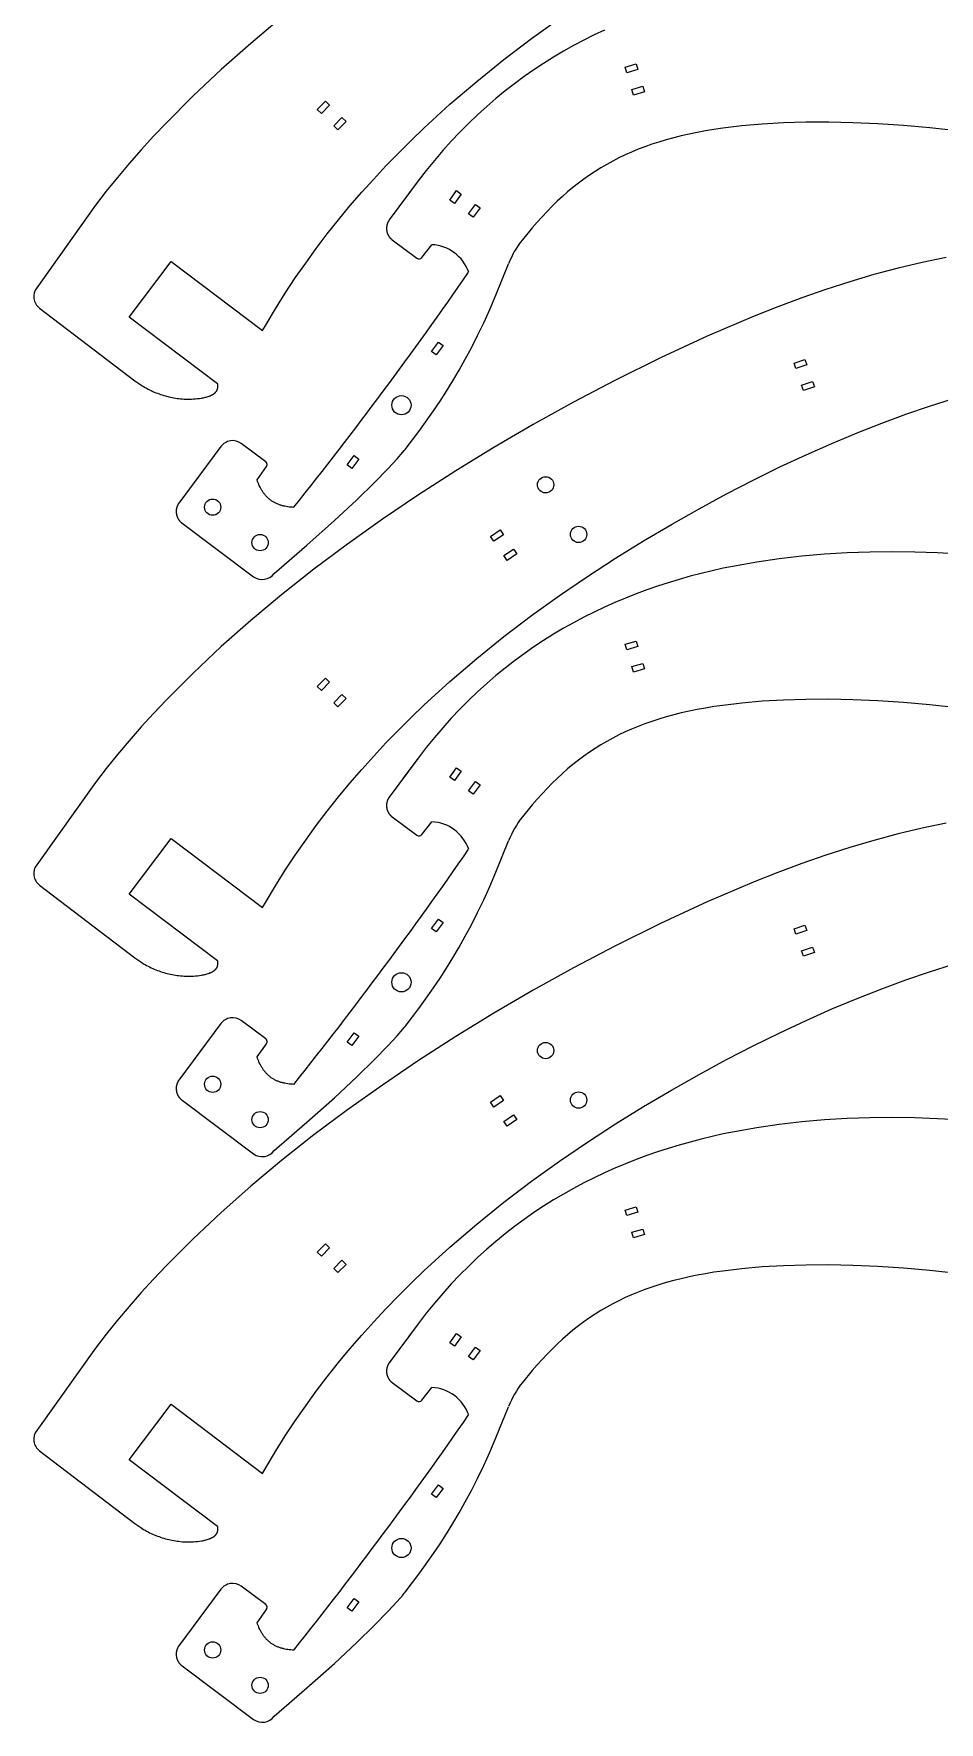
# Model space of a CAD drawing. Extents: x -5195 to -4799, y -1692 to -428.
# Drawn here: x -5194.7 to -4996.9, y -1246 to -877.3 of the extents above; entities that cross this region are included whole.
import ezdxf

# ---------------------------------------------------------------- set-up
doc = ezdxf.new("R2010")
doc.units = 0
doc.layers.add('FAB_2$_CUT_2', color=1, linetype='CONTINUOUS')

msp = doc.modelspace()

# ---------------------------------------------------------------- linework, layer by layer
at = {"layer": 'FAB_2$_CUT_2'}
for p, q in [((-5065.5, -884.58), (-5063.06, -883.86)), ((-5065.14, -885.8), (-5065.5, -884.58)), ((-5063.06, -883.86), (-5062.7, -885.08)), ((-5062.7, -885.08), (-5065.14, -885.8)), ((-5064.06, -889.46), (-5061.62, -888.73)), ((-5063.7, -890.67), (-5064.06, -889.46)), ((-5061.26, -889.95), (-5063.7, -890.67)), ((-5061.62, -888.73), (-5061.26, -889.95)), ((-5110.72, -909.42), (-5114.07, -913.92)), ((-5103.84, -913.58), (-5102.33, -911.53)), ((-5102.81, -914.33), (-5103.84, -913.58)), ((-5101.31, -912.28), (-5102.81, -914.33)), ((-5102.33, -911.53), (-5101.31, -912.28)), ((-5099.74, -916.58), (-5098.24, -914.53)), ((-5098.71, -917.33), (-5099.74, -916.58)), ((-5097.21, -915.28), (-5098.71, -917.33)), ((-5098.24, -914.53), (-5097.21, -915.28)), ((-5109.94, -926.14), (-5107.75, -923.34)), ((-5145.94, -974.71), (-5143.9, -971.81)), ((-5162.34, -984.15), (-5146.73, -995.87)), ((-5065.5, -1010.61), (-5063.06, -1009.89)), ((-5063.06, -1009.89), (-5062.7, -1011.11)), ((-5065.14, -1011.83), (-5065.5, -1010.61)), ((-5062.7, -1011.11), (-5065.14, -1011.83)), ((-5064.06, -1015.49), (-5061.62, -1014.77)), ((-5063.7, -1016.7), (-5064.06, -1015.49)), ((-5061.26, -1015.98), (-5063.7, -1016.7)), ((-5061.62, -1014.77), (-5061.26, -1015.98)), ((-5110.72, -1035.45), (-5114.07, -1039.95)), ((-5103.84, -1039.61), (-5102.33, -1037.56)), ((-5102.81, -1040.36), (-5103.84, -1039.61)), ((-5101.31, -1038.31), (-5102.81, -1040.36)), ((-5102.33, -1037.56), (-5101.31, -1038.31)), ((-5099.74, -1042.61), (-5098.24, -1040.56)), ((-5098.71, -1043.36), (-5099.74, -1042.61)), ((-5097.21, -1041.31), (-5098.71, -1043.36)), ((-5098.24, -1040.56), (-5097.21, -1041.31)), ((-5109.94, -1052.17), (-5107.75, -1049.38)), ((-5145.94, -1100.74), (-5143.9, -1097.84)), ((-5162.34, -1110.18), (-5146.73, -1121.9)), ((-5065.5, -1134.16), (-5063.06, -1133.44)), ((-5065.14, -1135.38), (-5065.5, -1134.16)), ((-5062.7, -1134.66), (-5065.14, -1135.38)), ((-5063.06, -1133.44), (-5062.7, -1134.66)), ((-5064.06, -1139.03), (-5061.62, -1138.31)), ((-5063.7, -1140.25), (-5064.06, -1139.03)), ((-5061.62, -1138.31), (-5061.26, -1139.53)), ((-5061.26, -1139.53), (-5063.7, -1140.25)), ((-5110.72, -1158.99), (-5114.07, -1163.5)), ((-5103.84, -1163.15), (-5102.33, -1161.1)), ((-5102.33, -1161.1), (-5101.31, -1161.85)), ((-5102.81, -1163.9), (-5103.84, -1163.15)), ((-5101.31, -1161.85), (-5102.81, -1163.9)), ((-5099.74, -1166.15), (-5098.24, -1164.11)), ((-5097.21, -1164.86), (-5098.71, -1166.9)), ((-5098.24, -1164.11), (-5097.21, -1164.86)), ((-5098.71, -1166.9), (-5099.74, -1166.15)), ((-5109.94, -1175.71), (-5107.75, -1172.92)), ((-5145.94, -1224.29), (-5143.9, -1221.38)), ((-5162.34, -1233.73), (-5146.73, -1245.44))]:
    msp.add_line(p, q, dxfattribs=at)
for points in [[(-5140.57, -873.75), (-5147.33, -879.39), (-5153.79, -885.09), (-5159.93, -890.86), (-5165.76, -896.71), (-5168.55, -899.66), (-5171.26, -902.63), (-5173.89, -905.63), (-5176.43, -908.64), (-5178.89, -911.68), (-5181.26, -914.74), (-5194.1, -932.73, 0.415199), (-5193.48, -937.19), (-5172.62, -953.04), (-5172, -953.49), (-5171.37, -953.92), (-5171.05, -954.13), (-5170.73, -954.33), (-5170.41, -954.52), (-5170.08, -954.7), (-5169.75, -954.88), (-5169.42, -955.05), (-5169.08, -955.21), (-5168.74, -955.37), (-5168.4, -955.52), (-5168.06, -955.66), (-5167.71, -955.79), (-5167.36, -955.92), (-5167.01, -956.04), (-5166.66, -956.16), (-5166.3, -956.26), (-5165.95, -956.37), (-5165.23, -956.55), (-5164.87, -956.63), (-5164.5, -956.71), (-5164.13, -956.78), (-5163.76, -956.84), (-5163.39, -956.9), (-5163.02, -956.95), (-5162.64, -956.99), (-5162.25, -957.02), (-5161.86, -957.04), (-5161.47, -957.06), (-5161.07, -957.07), (-5160.67, -957.06), (-5160.26, -957.05), (-5159.84, -957.03), (-5159.42, -957), (-5158.99, -956.96), (-5158.55, -956.91), (-5158.11, -956.84), (-5157.89, -956.8), (-5157.68, -956.76), (-5157.46, -956.72), (-5157.25, -956.67), (-5157.04, -956.61), (-5156.83, -956.56), (-5156.63, -956.49), (-5156.43, -956.43), (-5156.34, -956.39), (-5156.24, -956.35), (-5156.15, -956.31), (-5156.06, -956.27), (-5155.97, -956.23), (-5155.88, -956.19), (-5155.8, -956.15), (-5155.71, -956.1), (-5155.63, -956.05), (-5155.55, -956), (-5155.48, -955.95), (-5155.4, -955.9), (-5155.33, -955.85), (-5155.26, -955.79), (-5155.19, -955.74), (-5155.16, -955.71), (-5155.13, -955.68), (-5155.09, -955.65), (-5155.06, -955.62), (-5155.03, -955.59), (-5155, -955.55), (-5154.98, -955.52), (-5154.95, -955.49), (-5154.92, -955.46), (-5154.89, -955.42), (-5154.87, -955.39), (-5154.84, -955.36), (-5154.82, -955.32), (-5154.8, -955.29), (-5154.77, -955.25), (-5154.75, -955.22), (-5154.73, -955.18), (-5154.71, -955.14), (-5154.69, -955.11), (-5154.67, -955.07), (-5154.66, -955.03), (-5154.64, -954.99), (-5154.62, -954.95), (-5154.61, -954.91), (-5154.59, -954.87), (-5154.58, -954.83), (-5154.57, -954.79), (-5154.56, -954.75), (-5154.55, -954.71), (-5154.54, -954.66), (-5154.53, -954.62), (-5154.52, -954.58), (-5154.52, -954.53), (-5154.51, -954.49), (-5154.51, -954.44), (-5154.5, -954.39), (-5154.5, -954.35), (-5154.5, -954.3), (-5154.5, -954.25), (-5154.5, -954.21), (-5154.5, -954.16), (-5154.5, -954.11), (-5154.51, -954.06), (-5154.51, -954.01), (-5154.52, -953.96), (-5154.52, -953.9), (-5154.53, -953.85), (-5154.54, -953.8), (-5154.55, -953.75), (-5154.56, -953.69), (-5173.91, -939.15), (-5164.74, -927.02), (-5144.76, -942.09), (-5143.94, -940.76), (-5141.9, -937.31), (-5139.78, -933.93), (-5137.59, -930.61), (-5135.32, -927.34), (-5133, -924.14), (-5130.6, -920.99), (-5128.15, -917.9), (-5125.64, -914.87), (-5123.07, -911.9), (-5120.45, -908.99), (-5117.78, -906.13), (-5115.06, -903.33), (-5112.3, -900.58), (-5109.5, -897.89), (-5103.79, -892.67), (-5097.94, -887.67), (-5092, -882.88), (-5085.97, -878.3), (-5079.88, -873.92)], [(-4995.32, -926.12), (-5000.59, -927.22), (-5005.87, -928.47), (-5011.14, -929.88), (-5016.4, -931.44), (-5021.65, -933.13), (-5026.89, -934.94), (-5032.11, -936.88), (-5037.3, -938.92), (-5047.61, -943.3), (-5057.78, -948.02), (-5067.78, -953), (-5076.77, -957.73), (-5085.57, -962.61), (-5094.17, -967.62), (-5102.54, -972.75), (-5110.68, -977.98), (-5118.56, -983.31), (-5126.18, -988.72), (-5133.52, -994.22), (-5140.57, -999.78), (-5147.33, -1005.42), (-5153.79, -1011.12), (-5159.93, -1016.9), (-5165.76, -1022.74), (-5168.55, -1025.69), (-5171.26, -1028.66), (-5173.89, -1031.66), (-5176.43, -1034.67), (-5178.89, -1037.71), (-5181.26, -1040.77), (-5194.1, -1058.76, 0.415199), (-5193.48, -1063.22), (-5172.62, -1079.07), (-5172, -1079.52), (-5171.37, -1079.95), (-5171.05, -1080.16), (-5170.73, -1080.36), (-5170.41, -1080.55), (-5170.08, -1080.74), (-5169.75, -1080.91), (-5169.42, -1081.08), (-5169.08, -1081.24), (-5168.74, -1081.4), (-5168.4, -1081.55), (-5168.06, -1081.69), (-5167.71, -1081.82), (-5167.36, -1081.95), (-5167.01, -1082.07), (-5166.66, -1082.19), (-5166.3, -1082.29), (-5165.95, -1082.4), (-5165.23, -1082.58), (-5164.87, -1082.66), (-5164.5, -1082.74), (-5164.13, -1082.81), (-5163.76, -1082.87), (-5163.39, -1082.93), (-5163.02, -1082.98), (-5162.64, -1083.02), (-5162.25, -1083.05), (-5161.86, -1083.07), (-5161.47, -1083.09), (-5161.07, -1083.1), (-5160.67, -1083.1), (-5160.26, -1083.08), (-5159.84, -1083.06), (-5159.42, -1083.03), (-5158.99, -1082.99), (-5158.55, -1082.94), (-5158.11, -1082.87), (-5157.89, -1082.83), (-5157.68, -1082.79), (-5157.46, -1082.75), (-5157.25, -1082.7), (-5157.04, -1082.64), (-5156.83, -1082.59), (-5156.63, -1082.52), (-5156.43, -1082.46), (-5156.34, -1082.42), (-5156.24, -1082.38), (-5156.15, -1082.34), (-5156.06, -1082.3), (-5155.97, -1082.26), (-5155.88, -1082.22), (-5155.8, -1082.18), (-5155.71, -1082.13), (-5155.63, -1082.08), (-5155.55, -1082.03), (-5155.48, -1081.98), (-5155.4, -1081.93), (-5155.33, -1081.88), (-5155.26, -1081.82), (-5155.19, -1081.77), (-5155.16, -1081.74), (-5155.13, -1081.71), (-5155.09, -1081.68), (-5155.06, -1081.65), (-5155.03, -1081.62), (-5155, -1081.58), (-5154.98, -1081.55), (-5154.95, -1081.52), (-5154.92, -1081.49), (-5154.89, -1081.46), (-5154.87, -1081.42), (-5154.84, -1081.39), (-5154.82, -1081.35), (-5154.8, -1081.32), (-5154.77, -1081.28), (-5154.75, -1081.25), (-5154.73, -1081.21), (-5154.71, -1081.17), (-5154.69, -1081.14), (-5154.67, -1081.1), (-5154.66, -1081.06), (-5154.64, -1081.02), (-5154.62, -1080.98), (-5154.61, -1080.94), (-5154.59, -1080.9), (-5154.58, -1080.86), (-5154.57, -1080.82), (-5154.56, -1080.78), (-5154.55, -1080.74), (-5154.54, -1080.69), (-5154.53, -1080.65), (-5154.52, -1080.61), (-5154.52, -1080.56), (-5154.51, -1080.52), (-5154.51, -1080.47), (-5154.5, -1080.43), (-5154.5, -1080.38), (-5154.5, -1080.33), (-5154.5, -1080.28), (-5154.5, -1080.24), (-5154.5, -1080.19), (-5154.5, -1080.14), (-5154.51, -1080.09), (-5154.51, -1080.04), (-5154.52, -1079.99), (-5154.52, -1079.93), (-5154.53, -1079.88), (-5154.54, -1079.83), (-5154.55, -1079.78), (-5154.56, -1079.72), (-5173.91, -1065.18), (-5164.74, -1053.05), (-5144.76, -1068.12), (-5143.94, -1066.79), (-5141.9, -1063.34), (-5139.78, -1059.96), (-5137.59, -1056.64), (-5135.32, -1053.37), (-5133, -1050.17), (-5130.6, -1047.02), (-5128.15, -1043.93), (-5125.64, -1040.91), (-5123.07, -1037.93), (-5120.45, -1035.02), (-5117.78, -1032.16), (-5115.06, -1029.36), (-5112.3, -1026.61), (-5109.5, -1023.92), (-5103.79, -1018.7), (-5097.94, -1013.7), (-5092, -1008.91), (-5085.97, -1004.33), (-5079.88, -999.95), (-5073.75, -995.77), (-5067.62, -991.79), (-5061.49, -988.01), (-5055.4, -984.41), (-5049.36, -981), (-5043.39, -977.77), (-5037.5, -974.73), (-5031.68, -971.88), (-5025.96, -969.21), (-5020.33, -966.72), (-5014.82, -964.41), (-5009.42, -962.28), (-5004.14, -960.33), (-4998.99, -958.57), (-4993.99, -956.98)], [(-4995.32, -1049.67), (-5000.59, -1050.76), (-5005.87, -1052.02), (-5011.14, -1053.43), (-5016.4, -1054.99), (-5021.65, -1056.67), (-5026.89, -1058.49), (-5032.11, -1060.43), (-5037.3, -1062.47), (-5047.61, -1066.85), (-5057.78, -1071.57), (-5067.78, -1076.55), (-5076.77, -1081.28), (-5085.57, -1086.16), (-5094.17, -1091.17), (-5102.54, -1096.3), (-5110.68, -1101.53), (-5118.56, -1106.86), (-5126.18, -1112.27), (-5133.52, -1117.76), (-5140.57, -1123.33), (-5147.33, -1128.96), (-5153.79, -1134.67), (-5159.93, -1140.44), (-5165.76, -1146.29), (-5168.55, -1149.24), (-5171.26, -1152.21), (-5173.89, -1155.2), (-5176.43, -1158.22), (-5178.89, -1161.26), (-5181.26, -1164.32), (-5194.1, -1182.31, 0.415199), (-5193.48, -1186.77), (-5172.62, -1202.61), (-5172, -1203.07), (-5171.37, -1203.5), (-5171.05, -1203.71), (-5170.73, -1203.91), (-5170.41, -1204.1), (-5170.08, -1204.28), (-5169.75, -1204.46), (-5169.42, -1204.63), (-5169.08, -1204.79), (-5168.74, -1204.95), (-5168.4, -1205.1), (-5168.06, -1205.24), (-5167.71, -1205.37), (-5167.36, -1205.5), (-5167.01, -1205.62), (-5166.66, -1205.73), (-5166.3, -1205.84), (-5165.95, -1205.94), (-5165.23, -1206.13), (-5164.87, -1206.21), (-5164.5, -1206.29), (-5164.13, -1206.36), (-5163.76, -1206.42), (-5163.39, -1206.48), (-5163.02, -1206.52), (-5162.64, -1206.57), (-5162.25, -1206.6), (-5161.86, -1206.62), (-5161.47, -1206.64), (-5161.07, -1206.64), (-5160.67, -1206.64), (-5160.26, -1206.63), (-5159.84, -1206.61), (-5159.42, -1206.58), (-5158.99, -1206.54), (-5158.55, -1206.48), (-5158.11, -1206.42), (-5157.89, -1206.38), (-5157.68, -1206.34), (-5157.46, -1206.3), (-5157.25, -1206.25), (-5157.04, -1206.19), (-5156.83, -1206.13), (-5156.63, -1206.07), (-5156.43, -1206), (-5156.34, -1205.97), (-5156.24, -1205.93), (-5156.15, -1205.89), (-5156.06, -1205.85), (-5155.97, -1205.81), (-5155.88, -1205.77), (-5155.8, -1205.72), (-5155.71, -1205.68), (-5155.63, -1205.63), (-5155.55, -1205.58), (-5155.48, -1205.53), (-5155.4, -1205.48), (-5155.33, -1205.43), (-5155.26, -1205.37), (-5155.19, -1205.31), (-5155.16, -1205.28), (-5155.13, -1205.25), (-5155.09, -1205.22), (-5155.06, -1205.19), (-5155.03, -1205.16), (-5155, -1205.13), (-5154.98, -1205.1), (-5154.95, -1205.07), (-5154.92, -1205.04), (-5154.89, -1205), (-5154.87, -1204.97), (-5154.84, -1204.94), (-5154.82, -1204.9), (-5154.8, -1204.87), (-5154.77, -1204.83), (-5154.75, -1204.79), (-5154.73, -1204.76), (-5154.71, -1204.72), (-5154.69, -1204.68), (-5154.67, -1204.65), (-5154.66, -1204.61), (-5154.64, -1204.57), (-5154.62, -1204.53), (-5154.61, -1204.49), (-5154.59, -1204.45), (-5154.58, -1204.41), (-5154.57, -1204.37), (-5154.56, -1204.33), (-5154.55, -1204.28), (-5154.54, -1204.24), (-5154.53, -1204.2), (-5154.52, -1204.15), (-5154.52, -1204.11), (-5154.51, -1204.06), (-5154.51, -1204.02), (-5154.5, -1203.97), (-5154.5, -1203.93), (-5154.5, -1203.88), (-5154.5, -1203.83), (-5154.5, -1203.78), (-5154.5, -1203.73), (-5154.5, -1203.68), (-5154.51, -1203.64), (-5154.51, -1203.58), (-5154.52, -1203.53), (-5154.52, -1203.48), (-5154.53, -1203.43), (-5154.54, -1203.38), (-5154.55, -1203.32), (-5154.56, -1203.27), (-5173.91, -1188.72), (-5164.74, -1176.6), (-5144.76, -1191.67), (-5143.94, -1190.34), (-5141.9, -1186.89), (-5139.78, -1183.51), (-5137.59, -1180.18), (-5135.32, -1176.92), (-5133, -1173.72), (-5130.6, -1170.57), (-5128.15, -1167.48), (-5125.64, -1164.45), (-5123.07, -1161.48), (-5120.45, -1158.57), (-5117.78, -1155.71), (-5115.06, -1152.91), (-5112.3, -1150.16), (-5109.5, -1147.47), (-5103.79, -1142.25), (-5097.94, -1137.25), (-5092, -1132.46), (-5085.97, -1127.88), (-5079.88, -1123.5), (-5073.75, -1119.32), (-5067.62, -1115.34), (-5061.49, -1111.55), (-5055.4, -1107.96), (-5049.36, -1104.55), (-5043.39, -1101.32), (-5037.5, -1098.28), (-5031.68, -1095.43), (-5025.96, -1092.75), (-5020.33, -1090.26), (-5014.82, -1087.96), (-5009.42, -1085.83), (-5004.14, -1083.88), (-4998.99, -1082.12), (-4993.99, -1080.53)]]:
    msp.add_lwpolyline(points, format="xyb", dxfattribs=at)
for points in [[(-5070.03, -876.47), (-5072.29, -877.54), (-5074.54, -878.67), (-5076.77, -879.85), (-5078.97, -881.09), (-5081.16, -882.39), (-5083.32, -883.75), (-5085.46, -885.16), (-5087.57, -886.64), (-5089.66, -888.17), (-5091.72, -889.77), (-5093.75, -891.43), (-5095.76, -893.16), (-5097.74, -894.95), (-5099.69, -896.81), (-5101.61, -898.74), (-5103.5, -900.73), (-5105.35, -902.8), (-5107.18, -904.93), (-5108.97, -907.14), (-5110.72, -909.42)], [(-4992.97, -898.47), (-4998.91, -897.81), (-5004.69, -897.3), (-5010.31, -896.93), (-5015.74, -896.69), (-5020.99, -896.58), (-5026.05, -896.6), (-5030.9, -896.75), (-5035.55, -897.02), (-5039.98, -897.41), (-5044.18, -897.92), (-5046.09, -898.2), (-5047.95, -898.5), (-5049.75, -898.83), (-5051.52, -899.19), (-5053.23, -899.58), (-5054.9, -899.99), (-5056.53, -900.44), (-5058.12, -900.91), (-5059.67, -901.41), (-5061.18, -901.94), (-5062.65, -902.5), (-5064.09, -903.1), (-5065.49, -903.72), (-5066.87, -904.38), (-5068.21, -905.07), (-5069.53, -905.79), (-5070.82, -906.54), (-5072.08, -907.33), (-5073.32, -908.16), (-5074.54, -909.02), (-5075.73, -909.91), (-5076.91, -910.85), (-5078.07, -911.81), (-5079.21, -912.82), (-5080.34, -913.86), (-5081.46, -914.94), (-5082.56, -916.06), (-5083.65, -917.22), (-5084.74, -918.42), (-5085.82, -919.66), (-5087.96, -922.26)], [(-5110.72, -909.42), (-5117.06, -917.94), (-5117.1, -917.99), (-5117.14, -918.05), (-5117.18, -918.12), (-5117.21, -918.18), (-5117.25, -918.24), (-5117.28, -918.31), (-5117.32, -918.37), (-5117.35, -918.44), (-5117.38, -918.51), (-5117.41, -918.58), (-5117.44, -918.65), (-5117.47, -918.73), (-5117.49, -918.8), (-5117.51, -918.87), (-5117.53, -918.95), (-5117.55, -919.03), (-5117.57, -919.1), (-5117.59, -919.18), (-5117.6, -919.26), (-5117.61, -919.34), (-5117.62, -919.42), (-5117.63, -919.5), (-5117.64, -919.58), (-5117.64, -919.66), (-5117.64, -919.74), (-5117.64, -919.83), (-5117.64, -919.91), (-5117.64, -919.99), (-5117.63, -920.07), (-5117.62, -920.15), (-5117.61, -920.24), (-5117.6, -920.32), (-5117.58, -920.4), (-5117.56, -920.48), (-5117.55, -920.56), (-5117.52, -920.64), (-5117.5, -920.71), (-5117.48, -920.79), (-5117.45, -920.87), (-5117.42, -920.94), (-5117.39, -921.02), (-5117.36, -921.09), (-5117.32, -921.17), (-5117.29, -921.24), (-5117.25, -921.31), (-5117.21, -921.38), (-5117.17, -921.44), (-5117.13, -921.51), (-5117.08, -921.58), (-5117.04, -921.64), (-5116.99, -921.7), (-5116.94, -921.76), (-5116.9, -921.82), (-5116.85, -921.88), (-5116.8, -921.93), (-5116.74, -921.99), (-5116.69, -922.04), (-5116.64, -922.09), (-5116.58, -922.14), (-5116.53, -922.19), (-5116.47, -922.23), (-5116.42, -922.28), (-5111.04, -926.28)], [(-5142.23, -995.14), (-5135.03, -988.97), (-5129.02, -983.6), (-5124.12, -979.03), (-5120.26, -975.25), (-5117.36, -972.27), (-5115.33, -970.08), (-5114.1, -968.67), (-5113.76, -968.26), (-5113.59, -968.05), (-5110.4, -963.82), (-5107.4, -959.61), (-5105.95, -957.48), (-5104.54, -955.3), (-5103.15, -953.07), (-5101.78, -950.75), (-5100.43, -948.35), (-5099.09, -945.83), (-5097.75, -943.19), (-5096.42, -940.41), (-5095.08, -937.47), (-5093.73, -934.35), (-5090.98, -927.53)], [(-5153.85, -967.41), (-5163.03, -979.76), (-5163.07, -979.82), (-5163.11, -979.88), (-5163.15, -979.94), (-5163.19, -980), (-5163.22, -980.07), (-5163.26, -980.13), (-5163.29, -980.2), (-5163.33, -980.27), (-5163.36, -980.34), (-5163.39, -980.41), (-5163.41, -980.48), (-5163.44, -980.55), (-5163.46, -980.63), (-5163.49, -980.7), (-5163.51, -980.78), (-5163.53, -980.85), (-5163.55, -980.93), (-5163.56, -981.01), (-5163.58, -981.09), (-5163.59, -981.17), (-5163.6, -981.25), (-5163.61, -981.33), (-5163.61, -981.41), (-5163.62, -981.49), (-5163.62, -981.57), (-5163.62, -981.65), (-5163.61, -981.74), (-5163.61, -981.82), (-5163.6, -981.9), (-5163.59, -981.98), (-5163.58, -982.06), (-5163.57, -982.14), (-5163.56, -982.22), (-5163.54, -982.3), (-5163.52, -982.38), (-5163.5, -982.46), (-5163.48, -982.54), (-5163.45, -982.62), (-5163.42, -982.7), (-5163.39, -982.77), (-5163.36, -982.85), (-5163.33, -982.92), (-5163.3, -982.99), (-5163.26, -983.06), (-5163.22, -983.13), (-5163.18, -983.2), (-5163.14, -983.27), (-5163.1, -983.34), (-5163.06, -983.4), (-5163.01, -983.47), (-5162.97, -983.53), (-5162.92, -983.59), (-5162.87, -983.65), (-5162.82, -983.7), (-5162.77, -983.76), (-5162.72, -983.81), (-5162.67, -983.87), (-5162.61, -983.92), (-5162.56, -983.97), (-5162.5, -984.01), (-5162.45, -984.06), (-5162.39, -984.11), (-5162.34, -984.15)], [(-5143.9, -971.81), (-5143.89, -971.79), (-5143.88, -971.78), (-5143.87, -971.76), (-5143.86, -971.75), (-5143.85, -971.73), (-5143.85, -971.72), (-5143.84, -971.7), (-5143.83, -971.68), (-5143.82, -971.67), (-5143.81, -971.65), (-5143.81, -971.63), (-5143.8, -971.61), (-5143.8, -971.6), (-5143.79, -971.58), (-5143.78, -971.56), (-5143.78, -971.54), (-5143.78, -971.52), (-5143.77, -971.5), (-5143.77, -971.48), (-5143.77, -971.46), (-5143.76, -971.44), (-5143.76, -971.42), (-5143.76, -971.4), (-5143.76, -971.38), (-5143.76, -971.36), (-5143.76, -971.34), (-5143.76, -971.32), (-5143.76, -971.3), (-5143.76, -971.28), (-5143.76, -971.26), (-5143.76, -971.24), (-5143.77, -971.22), (-5143.77, -971.21), (-5143.78, -971.19), (-5143.78, -971.17), (-5143.78, -971.15), (-5143.79, -971.13), (-5143.8, -971.11), (-5143.8, -971.09), (-5143.81, -971.07), (-5143.82, -971.05), (-5143.82, -971.03), (-5143.83, -971.02), (-5143.84, -971), (-5143.85, -970.98), (-5143.86, -970.96), (-5143.87, -970.95), (-5143.88, -970.93), (-5143.89, -970.91), (-5143.9, -970.9), (-5143.91, -970.88), (-5143.92, -970.87), (-5143.93, -970.85), (-5143.95, -970.84), (-5143.96, -970.82), (-5143.97, -970.81), (-5143.98, -970.8), (-5144, -970.78), (-5144.01, -970.77), (-5144.02, -970.76), (-5144.04, -970.75), (-5144.05, -970.74), (-5144.06, -970.73), (-5149.4, -966.75)], [(-5137.89, -980.7), (-5138.22, -980.68), (-5138.56, -980.66), (-5138.9, -980.63), (-5139.23, -980.58), (-5139.57, -980.53), (-5139.9, -980.46), (-5140.07, -980.43), (-5140.23, -980.39), (-5140.4, -980.34), (-5140.56, -980.3), (-5140.72, -980.25), (-5140.89, -980.2), (-5141.05, -980.14), (-5141.21, -980.08), (-5141.36, -980.02), (-5141.52, -979.96), (-5141.67, -979.89), (-5141.83, -979.82), (-5141.98, -979.74), (-5142.13, -979.67), (-5142.27, -979.59), (-5142.42, -979.5), (-5142.56, -979.41), (-5142.7, -979.32), (-5142.84, -979.23), (-5142.98, -979.13), (-5143.11, -979.03), (-5143.24, -978.92), (-5143.37, -978.82), (-5143.49, -978.7), (-5143.61, -978.59), (-5143.73, -978.47), (-5143.85, -978.35), (-5143.97, -978.23), (-5144.08, -978.1), (-5144.19, -977.97), (-5144.29, -977.84), (-5144.4, -977.71), (-5144.5, -977.57), (-5144.6, -977.44), (-5144.7, -977.3), (-5144.79, -977.15), (-5144.88, -977.01), (-5144.97, -976.87), (-5145.06, -976.72), (-5145.14, -976.57), (-5145.3, -976.27), (-5145.45, -975.96), (-5145.59, -975.65), (-5145.71, -975.34), (-5145.83, -975.03), (-5145.94, -974.71)], [(-4992.4, -990.94), (-4997.28, -990.67), (-5002.19, -990.51), (-5007.12, -990.44), (-5012.06, -990.49), (-5017.01, -990.65), (-5021.96, -990.94), (-5026.91, -991.36), (-5031.84, -991.92), (-5036.75, -992.64), (-5041.64, -993.51), (-5044.07, -994.01), (-5046.49, -994.55), (-5048.91, -995.13), (-5051.31, -995.76), (-5053.7, -996.43), (-5056.07, -997.15), (-5058.44, -997.92), (-5060.79, -998.74), (-5063.12, -999.6), (-5065.44, -1000.52), (-5067.74, -1001.48), (-5070.03, -1002.5), (-5072.29, -1003.58), (-5074.54, -1004.7), (-5076.77, -1005.89), (-5078.97, -1007.12), (-5081.16, -1008.42), (-5083.32, -1009.78), (-5085.46, -1011.19), (-5087.57, -1012.67), (-5089.66, -1014.2), (-5091.72, -1015.8), (-5093.75, -1017.46), (-5095.76, -1019.19), (-5097.74, -1020.98), (-5099.69, -1022.84), (-5101.61, -1024.77), (-5103.5, -1026.76), (-5105.35, -1028.83), (-5107.18, -1030.96), (-5108.97, -1033.17), (-5110.72, -1035.45)], [(-4992.97, -1024.5), (-4998.91, -1023.85), (-5004.69, -1023.33), (-5010.31, -1022.96), (-5015.74, -1022.72), (-5020.99, -1022.61), (-5026.05, -1022.63), (-5030.9, -1022.78), (-5035.55, -1023.05), (-5039.98, -1023.44), (-5044.18, -1023.95), (-5046.09, -1024.23), (-5047.95, -1024.53), (-5049.75, -1024.86), (-5051.52, -1025.22), (-5053.23, -1025.61), (-5054.9, -1026.02), (-5056.53, -1026.47), (-5058.12, -1026.94), (-5059.67, -1027.44), (-5061.18, -1027.97), (-5062.65, -1028.53), (-5064.09, -1029.13), (-5065.49, -1029.75), (-5066.87, -1030.41), (-5068.21, -1031.1), (-5069.53, -1031.82), (-5070.82, -1032.58), (-5072.08, -1033.37), (-5073.32, -1034.19), (-5074.54, -1035.05), (-5075.73, -1035.94), (-5076.91, -1036.88), (-5078.07, -1037.84), (-5079.21, -1038.85), (-5080.34, -1039.89), (-5081.46, -1040.97), (-5082.56, -1042.09), (-5083.65, -1043.25), (-5084.74, -1044.45), (-5085.82, -1045.69), (-5087.96, -1048.29)], [(-5110.72, -1035.45), (-5117.06, -1043.97), (-5117.1, -1044.02), (-5117.14, -1044.08), (-5117.18, -1044.15), (-5117.21, -1044.21), (-5117.25, -1044.27), (-5117.28, -1044.34), (-5117.32, -1044.4), (-5117.35, -1044.47), (-5117.38, -1044.54), (-5117.41, -1044.61), (-5117.44, -1044.68), (-5117.47, -1044.76), (-5117.49, -1044.83), (-5117.51, -1044.9), (-5117.53, -1044.98), (-5117.55, -1045.06), (-5117.57, -1045.13), (-5117.59, -1045.21), (-5117.6, -1045.29), (-5117.61, -1045.37), (-5117.62, -1045.45), (-5117.63, -1045.53), (-5117.64, -1045.61), (-5117.64, -1045.69), (-5117.64, -1045.78), (-5117.64, -1045.86), (-5117.64, -1045.94), (-5117.64, -1046.02), (-5117.63, -1046.1), (-5117.62, -1046.18), (-5117.61, -1046.27), (-5117.6, -1046.35), (-5117.58, -1046.43), (-5117.56, -1046.51), (-5117.55, -1046.59), (-5117.52, -1046.67), (-5117.5, -1046.75), (-5117.48, -1046.82), (-5117.45, -1046.9), (-5117.42, -1046.98), (-5117.39, -1047.05), (-5117.36, -1047.12), (-5117.32, -1047.2), (-5117.29, -1047.27), (-5117.25, -1047.34), (-5117.21, -1047.41), (-5117.17, -1047.48), (-5117.13, -1047.54), (-5117.08, -1047.61), (-5117.04, -1047.67), (-5116.99, -1047.73), (-5116.94, -1047.79), (-5116.9, -1047.85), (-5116.85, -1047.91), (-5116.8, -1047.96), (-5116.74, -1048.02), (-5116.69, -1048.07), (-5116.64, -1048.12), (-5116.58, -1048.17), (-5116.53, -1048.22), (-5116.47, -1048.26), (-5116.42, -1048.31), (-5111.04, -1052.31)], [(-5142.23, -1121.17), (-5135.03, -1115), (-5129.02, -1109.63), (-5124.12, -1105.06), (-5120.26, -1101.28), (-5117.36, -1098.3), (-5115.33, -1096.11), (-5114.1, -1094.7), (-5113.76, -1094.3), (-5113.59, -1094.08), (-5110.4, -1089.85), (-5107.4, -1085.65), (-5105.95, -1083.51), (-5104.54, -1081.33), (-5103.15, -1079.1), (-5101.78, -1076.78), (-5100.43, -1074.38), (-5099.09, -1071.86), (-5097.75, -1069.22), (-5096.42, -1066.44), (-5095.08, -1063.5), (-5093.73, -1060.38), (-5090.98, -1053.56)], [(-5153.85, -1093.44), (-5163.03, -1105.79), (-5163.07, -1105.85), (-5163.11, -1105.91), (-5163.15, -1105.97), (-5163.19, -1106.04), (-5163.22, -1106.1), (-5163.26, -1106.16), (-5163.29, -1106.23), (-5163.33, -1106.3), (-5163.36, -1106.37), (-5163.39, -1106.44), (-5163.41, -1106.51), (-5163.44, -1106.58), (-5163.46, -1106.66), (-5163.49, -1106.73), (-5163.51, -1106.81), (-5163.53, -1106.88), (-5163.55, -1106.96), (-5163.56, -1107.04), (-5163.58, -1107.12), (-5163.59, -1107.2), (-5163.6, -1107.28), (-5163.61, -1107.36), (-5163.61, -1107.44), (-5163.62, -1107.52), (-5163.62, -1107.6), (-5163.62, -1107.68), (-5163.61, -1107.77), (-5163.61, -1107.85), (-5163.6, -1107.93), (-5163.59, -1108.01), (-5163.58, -1108.09), (-5163.57, -1108.17), (-5163.56, -1108.25), (-5163.54, -1108.33), (-5163.52, -1108.41), (-5163.5, -1108.49), (-5163.48, -1108.57), (-5163.45, -1108.65), (-5163.42, -1108.73), (-5163.39, -1108.8), (-5163.36, -1108.88), (-5163.33, -1108.95), (-5163.3, -1109.02), (-5163.26, -1109.1), (-5163.22, -1109.17), (-5163.18, -1109.23), (-5163.14, -1109.3), (-5163.1, -1109.37), (-5163.06, -1109.43), (-5163.01, -1109.5), (-5162.97, -1109.56), (-5162.92, -1109.62), (-5162.87, -1109.68), (-5162.82, -1109.74), (-5162.77, -1109.79), (-5162.72, -1109.85), (-5162.67, -1109.9), (-5162.61, -1109.95), (-5162.56, -1110), (-5162.5, -1110.05), (-5162.45, -1110.09), (-5162.39, -1110.14), (-5162.34, -1110.18)], [(-5143.9, -1097.84), (-5143.89, -1097.82), (-5143.88, -1097.81), (-5143.87, -1097.79), (-5143.86, -1097.78), (-5143.85, -1097.76), (-5143.85, -1097.75), (-5143.84, -1097.73), (-5143.83, -1097.71), (-5143.82, -1097.7), (-5143.81, -1097.68), (-5143.81, -1097.66), (-5143.8, -1097.64), (-5143.8, -1097.63), (-5143.79, -1097.61), (-5143.78, -1097.59), (-5143.78, -1097.57), (-5143.78, -1097.55), (-5143.77, -1097.53), (-5143.77, -1097.51), (-5143.77, -1097.49), (-5143.76, -1097.47), (-5143.76, -1097.45), (-5143.76, -1097.44), (-5143.76, -1097.42), (-5143.76, -1097.4), (-5143.76, -1097.38), (-5143.76, -1097.36), (-5143.76, -1097.34), (-5143.76, -1097.32), (-5143.76, -1097.3), (-5143.76, -1097.28), (-5143.77, -1097.26), (-5143.77, -1097.24), (-5143.78, -1097.22), (-5143.78, -1097.2), (-5143.78, -1097.18), (-5143.79, -1097.16), (-5143.8, -1097.14), (-5143.8, -1097.12), (-5143.81, -1097.1), (-5143.82, -1097.08), (-5143.82, -1097.06), (-5143.83, -1097.05), (-5143.84, -1097.03), (-5143.85, -1097.01), (-5143.86, -1096.99), (-5143.87, -1096.98), (-5143.88, -1096.96), (-5143.89, -1096.94), (-5143.9, -1096.93), (-5143.91, -1096.91), (-5143.92, -1096.9), (-5143.93, -1096.88), (-5143.95, -1096.87), (-5143.96, -1096.85), (-5143.97, -1096.84), (-5143.98, -1096.83), (-5144, -1096.81), (-5144.01, -1096.8), (-5144.02, -1096.79), (-5144.04, -1096.78), (-5144.05, -1096.77), (-5144.06, -1096.76), (-5149.4, -1092.79)], [(-5137.89, -1106.73), (-5138.22, -1106.71), (-5138.56, -1106.69), (-5138.9, -1106.66), (-5139.23, -1106.62), (-5139.57, -1106.56), (-5139.9, -1106.49), (-5140.07, -1106.46), (-5140.23, -1106.42), (-5140.4, -1106.37), (-5140.56, -1106.33), (-5140.72, -1106.28), (-5140.89, -1106.23), (-5141.05, -1106.17), (-5141.21, -1106.11), (-5141.36, -1106.05), (-5141.52, -1105.99), (-5141.67, -1105.92), (-5141.83, -1105.85), (-5141.98, -1105.78), (-5142.13, -1105.7), (-5142.27, -1105.62), (-5142.42, -1105.53), (-5142.56, -1105.44), (-5142.7, -1105.35), (-5142.84, -1105.26), (-5142.98, -1105.16), (-5143.11, -1105.06), (-5143.24, -1104.95), (-5143.37, -1104.85), (-5143.49, -1104.73), (-5143.61, -1104.62), (-5143.73, -1104.5), (-5143.85, -1104.38), (-5143.97, -1104.26), (-5144.08, -1104.13), (-5144.19, -1104), (-5144.29, -1103.87), (-5144.4, -1103.74), (-5144.5, -1103.6), (-5144.6, -1103.47), (-5144.7, -1103.33), (-5144.79, -1103.18), (-5144.88, -1103.04), (-5144.97, -1102.9), (-5145.06, -1102.75), (-5145.14, -1102.6), (-5145.3, -1102.3), (-5145.45, -1101.99), (-5145.59, -1101.68), (-5145.71, -1101.37), (-5145.83, -1101.06), (-5145.94, -1100.74)], [(-4992.4, -1114.48), (-4997.28, -1114.22), (-5002.19, -1114.06), (-5007.12, -1113.99), (-5012.06, -1114.03), (-5017.01, -1114.2), (-5021.96, -1114.49), (-5026.91, -1114.91), (-5031.84, -1115.47), (-5036.75, -1116.19), (-5041.64, -1117.06), (-5044.07, -1117.56), (-5046.49, -1118.1), (-5048.91, -1118.68), (-5051.31, -1119.31), (-5053.7, -1119.98), (-5056.07, -1120.7), (-5058.44, -1121.47), (-5060.79, -1122.28), (-5063.12, -1123.15), (-5065.44, -1124.06), (-5067.74, -1125.03), (-5070.03, -1126.05), (-5072.29, -1127.12), (-5074.54, -1128.25), (-5076.77, -1129.43), (-5078.97, -1130.67), (-5081.16, -1131.97), (-5083.32, -1133.32), (-5085.46, -1134.74), (-5087.57, -1136.21), (-5089.66, -1137.75), (-5091.72, -1139.35), (-5093.75, -1141.01), (-5095.76, -1142.74), (-5097.74, -1144.53), (-5099.69, -1146.39), (-5101.61, -1148.32), (-5103.5, -1150.31), (-5105.35, -1152.37), (-5107.18, -1154.51), (-5108.97, -1156.72), (-5110.72, -1158.99)], [(-4992.97, -1148.05), (-4998.91, -1147.39), (-5004.69, -1146.88), (-5010.31, -1146.5), (-5015.74, -1146.27), (-5020.99, -1146.16), (-5026.05, -1146.18), (-5030.9, -1146.33), (-5035.55, -1146.6), (-5039.98, -1146.99), (-5044.18, -1147.49), (-5046.09, -1147.77), (-5047.95, -1148.08), (-5049.75, -1148.41), (-5051.52, -1148.77), (-5053.23, -1149.16), (-5054.9, -1149.57), (-5056.53, -1150.01), (-5058.12, -1150.49), (-5059.67, -1150.99), (-5061.18, -1151.52), (-5062.65, -1152.08), (-5064.09, -1152.67), (-5065.49, -1153.3), (-5066.87, -1153.96), (-5068.21, -1154.64), (-5069.53, -1155.37), (-5070.82, -1156.12), (-5072.08, -1156.91), (-5073.32, -1157.74), (-5074.54, -1158.6), (-5075.73, -1159.49), (-5076.91, -1160.42), (-5078.07, -1161.39), (-5079.21, -1162.4), (-5080.34, -1163.44), (-5081.46, -1164.52), (-5082.56, -1165.64), (-5083.65, -1166.8), (-5084.74, -1168), (-5085.82, -1169.24), (-5087.96, -1171.84)], [(-5110.72, -1158.99), (-5117.06, -1167.51), (-5117.1, -1167.57), (-5117.14, -1167.63), (-5117.18, -1167.69), (-5117.21, -1167.76), (-5117.25, -1167.82), (-5117.28, -1167.89), (-5117.32, -1167.95), (-5117.35, -1168.02), (-5117.38, -1168.09), (-5117.41, -1168.16), (-5117.44, -1168.23), (-5117.47, -1168.3), (-5117.49, -1168.38), (-5117.51, -1168.45), (-5117.53, -1168.53), (-5117.55, -1168.6), (-5117.57, -1168.68), (-5117.59, -1168.76), (-5117.6, -1168.84), (-5117.61, -1168.92), (-5117.62, -1169), (-5117.63, -1169.08), (-5117.64, -1169.16), (-5117.64, -1169.24), (-5117.64, -1169.32), (-5117.64, -1169.4), (-5117.64, -1169.49), (-5117.64, -1169.57), (-5117.63, -1169.65), (-5117.62, -1169.73), (-5117.61, -1169.81), (-5117.6, -1169.89), (-5117.58, -1169.98), (-5117.56, -1170.06), (-5117.55, -1170.14), (-5117.52, -1170.21), (-5117.5, -1170.29), (-5117.48, -1170.37), (-5117.45, -1170.45), (-5117.42, -1170.52), (-5117.39, -1170.6), (-5117.36, -1170.67), (-5117.32, -1170.74), (-5117.29, -1170.82), (-5117.25, -1170.89), (-5117.21, -1170.96), (-5117.17, -1171.02), (-5117.13, -1171.09), (-5117.08, -1171.15), (-5117.04, -1171.22), (-5116.99, -1171.28), (-5116.94, -1171.34), (-5116.9, -1171.4), (-5116.85, -1171.46), (-5116.8, -1171.51), (-5116.74, -1171.57), (-5116.69, -1171.62), (-5116.64, -1171.67), (-5116.58, -1171.72), (-5116.53, -1171.77), (-5116.47, -1171.81), (-5116.42, -1171.86), (-5111.04, -1175.86)], [(-5142.23, -1244.72), (-5135.03, -1238.55), (-5129.02, -1233.18), (-5124.12, -1228.61), (-5120.26, -1224.83), (-5117.36, -1221.85), (-5115.33, -1219.65), (-5114.1, -1218.25), (-5113.76, -1217.84), (-5113.59, -1217.63), (-5110.4, -1213.4), (-5107.4, -1209.19), (-5105.95, -1207.06), (-5104.54, -1204.88), (-5103.15, -1202.64), (-5101.78, -1200.33), (-5100.43, -1197.93), (-5099.09, -1195.41), (-5097.75, -1192.77), (-5096.42, -1189.99), (-5095.08, -1187.05), (-5093.73, -1183.93), (-5090.98, -1177.11)], [(-5143.9, -1221.38), (-5143.89, -1221.37), (-5143.88, -1221.36), (-5143.87, -1221.34), (-5143.86, -1221.33), (-5143.85, -1221.31), (-5143.85, -1221.29), (-5143.84, -1221.28), (-5143.83, -1221.26), (-5143.82, -1221.24), (-5143.81, -1221.23), (-5143.81, -1221.21), (-5143.8, -1221.19), (-5143.8, -1221.17), (-5143.79, -1221.16), (-5143.78, -1221.14), (-5143.78, -1221.12), (-5143.78, -1221.1), (-5143.77, -1221.08), (-5143.77, -1221.06), (-5143.77, -1221.04), (-5143.76, -1221.02), (-5143.76, -1221), (-5143.76, -1220.98), (-5143.76, -1220.96), (-5143.76, -1220.94), (-5143.76, -1220.92), (-5143.76, -1220.9), (-5143.76, -1220.88), (-5143.76, -1220.86), (-5143.76, -1220.84), (-5143.76, -1220.82), (-5143.77, -1220.8), (-5143.77, -1220.78), (-5143.78, -1220.76), (-5143.78, -1220.74), (-5143.78, -1220.72), (-5143.79, -1220.71), (-5143.8, -1220.69), (-5143.8, -1220.67), (-5143.81, -1220.65), (-5143.82, -1220.63), (-5143.82, -1220.61), (-5143.83, -1220.59), (-5143.84, -1220.58), (-5143.85, -1220.56), (-5143.86, -1220.54), (-5143.87, -1220.52), (-5143.88, -1220.51), (-5143.89, -1220.49), (-5143.9, -1220.48), (-5143.91, -1220.46), (-5143.92, -1220.45), (-5143.93, -1220.43), (-5143.95, -1220.42), (-5143.96, -1220.4), (-5143.97, -1220.39), (-5143.98, -1220.38), (-5144, -1220.36), (-5144.01, -1220.35), (-5144.02, -1220.34), (-5144.04, -1220.33), (-5144.05, -1220.31), (-5144.06, -1220.3), (-5149.4, -1216.33)], [(-5153.85, -1216.99), (-5163.03, -1229.34), (-5163.07, -1229.4), (-5163.11, -1229.46), (-5163.15, -1229.52), (-5163.19, -1229.58), (-5163.22, -1229.65), (-5163.26, -1229.71), (-5163.29, -1229.78), (-5163.33, -1229.85), (-5163.36, -1229.92), (-5163.39, -1229.99), (-5163.41, -1230.06), (-5163.44, -1230.13), (-5163.46, -1230.2), (-5163.49, -1230.28), (-5163.51, -1230.35), (-5163.53, -1230.43), (-5163.55, -1230.51), (-5163.56, -1230.59), (-5163.58, -1230.67), (-5163.59, -1230.74), (-5163.6, -1230.82), (-5163.61, -1230.91), (-5163.61, -1230.99), (-5163.62, -1231.07), (-5163.62, -1231.15), (-5163.62, -1231.23), (-5163.61, -1231.31), (-5163.61, -1231.4), (-5163.6, -1231.48), (-5163.59, -1231.56), (-5163.58, -1231.64), (-5163.57, -1231.72), (-5163.56, -1231.8), (-5163.54, -1231.88), (-5163.52, -1231.96), (-5163.5, -1232.04), (-5163.48, -1232.12), (-5163.45, -1232.2), (-5163.42, -1232.27), (-5163.39, -1232.35), (-5163.36, -1232.42), (-5163.33, -1232.5), (-5163.3, -1232.57), (-5163.26, -1232.64), (-5163.22, -1232.71), (-5163.18, -1232.78), (-5163.14, -1232.85), (-5163.1, -1232.92), (-5163.06, -1232.98), (-5163.01, -1233.04), (-5162.97, -1233.11), (-5162.92, -1233.17), (-5162.87, -1233.23), (-5162.82, -1233.28), (-5162.77, -1233.34), (-5162.72, -1233.39), (-5162.67, -1233.45), (-5162.61, -1233.5), (-5162.56, -1233.55), (-5162.5, -1233.59), (-5162.45, -1233.64), (-5162.39, -1233.68), (-5162.34, -1233.73)], [(-5137.89, -1230.27), (-5138.22, -1230.26), (-5138.56, -1230.24), (-5138.9, -1230.21), (-5139.23, -1230.16), (-5139.57, -1230.11), (-5139.9, -1230.04), (-5140.07, -1230), (-5140.23, -1229.96), (-5140.4, -1229.92), (-5140.56, -1229.88), (-5140.72, -1229.83), (-5140.89, -1229.77), (-5141.05, -1229.72), (-5141.21, -1229.66), (-5141.36, -1229.6), (-5141.52, -1229.54), (-5141.67, -1229.47), (-5141.83, -1229.4), (-5141.98, -1229.32), (-5142.13, -1229.24), (-5142.27, -1229.16), (-5142.42, -1229.08), (-5142.56, -1228.99), (-5142.7, -1228.9), (-5142.84, -1228.81), (-5142.98, -1228.71), (-5143.11, -1228.61), (-5143.24, -1228.5), (-5143.37, -1228.39), (-5143.49, -1228.28), (-5143.61, -1228.17), (-5143.73, -1228.05), (-5143.85, -1227.93), (-5143.97, -1227.81), (-5144.08, -1227.68), (-5144.19, -1227.55), (-5144.29, -1227.42), (-5144.4, -1227.29), (-5144.5, -1227.15), (-5144.6, -1227.01), (-5144.7, -1226.87), (-5144.79, -1226.73), (-5144.88, -1226.59), (-5144.97, -1226.44), (-5145.06, -1226.3), (-5145.14, -1226.15), (-5145.3, -1225.85), (-5145.45, -1225.54), (-5145.59, -1225.23), (-5145.71, -1224.92), (-5145.83, -1224.6), (-5145.94, -1224.29)]]:
    msp.add_lwpolyline(points, dxfattribs=at)
for points in [[(-5132.79, -893.78), (-5131, -891.98), (-5130.1, -892.87), (-5131.89, -894.68)], [(-5129.18, -897.36), (-5127.39, -895.55), (-5126.49, -896.45), (-5128.27, -898.25)], [(-5105.26, -945.37), (-5106.78, -947.41), (-5107.8, -946.65), (-5106.28, -944.61)], [(-5028.6, -949.2), (-5026.2, -948.38), (-5025.79, -949.58), (-5028.19, -950.4)], [(-5026.96, -954.01), (-5024.56, -953.18), (-5024.15, -954.39), (-5026.55, -955.21)], [(-5124.73, -969.4), (-5123.71, -970.16), (-5125.22, -972.2), (-5126.24, -971.44)], [(-5094.9, -987.08), (-5092.81, -985.63), (-5092.09, -986.67), (-5094.18, -988.12)], [(-5092.01, -991.25), (-5089.92, -989.81), (-5089.2, -990.85), (-5091.29, -992.3)], [(-5132.79, -1019.82), (-5131, -1018.01), (-5130.1, -1018.9), (-5131.89, -1020.71)], [(-5129.18, -1023.39), (-5127.39, -1021.59), (-5126.49, -1022.48), (-5128.27, -1024.28)], [(-5105.26, -1071.4), (-5106.78, -1073.44), (-5107.8, -1072.68), (-5106.28, -1070.64)], [(-5028.6, -1072.74), (-5026.2, -1071.92), (-5025.79, -1073.13), (-5028.19, -1073.95)], [(-5026.96, -1077.55), (-5024.56, -1076.73), (-5024.15, -1077.93), (-5026.55, -1078.75)], [(-5124.73, -1095.43), (-5123.71, -1096.19), (-5125.22, -1098.23), (-5126.24, -1097.47)], [(-5094.9, -1110.62), (-5092.81, -1109.18), (-5092.09, -1110.22), (-5094.18, -1111.67)], [(-5092.01, -1114.8), (-5089.92, -1113.36), (-5089.2, -1114.4), (-5091.29, -1115.85)], [(-5132.79, -1143.36), (-5131, -1141.56), (-5130.1, -1142.45), (-5131.89, -1144.26)], [(-5129.18, -1146.94), (-5127.39, -1145.13), (-5126.49, -1146.03), (-5128.27, -1147.83)], [(-5105.26, -1194.95), (-5106.78, -1196.98), (-5107.8, -1196.23), (-5106.28, -1194.19)], [(-5124.73, -1218.98), (-5123.71, -1219.73), (-5125.22, -1221.77), (-5126.24, -1221.02)]]:
    msp.add_lwpolyline(points, close=True, dxfattribs=at)
for centre, radius in [((-5114.39, -958.4), 2.1), ((-5082.89, -975.78), 1.78), ((-5155.64, -980.66), 1.78), ((-5145.27, -988.4), 1.78), ((-5075.67, -986.6), 1.78), ((-5114.39, -1084.43), 2.1), ((-5082.89, -1099.33), 1.78), ((-5155.64, -1106.7), 1.78), ((-5075.67, -1110.15), 1.78), ((-5145.27, -1114.43), 1.78), ((-5114.39, -1207.98), 2.1), ((-5155.64, -1230.24), 1.78), ((-5145.27, -1237.97), 1.78)]:
    msp.add_circle(centre, radius, dxfattribs=at)
for centre, radius, start, end in [((-5108.19, -932.35), 9.02, 19.5685, 87.1693), ((-5072.31, -934.71), 20, 141.4743, 158.9473), ((-5110.57, -925.64), 0.794, 233.3651, 321.6499), ((-5888.33, -382.86), 959.46, 321.45738, 325.28044), ((-5151.3, -969.3), 3.17, 53.3658, 143.367), ((-5144.86, -993.17), 3.29, 235.2797, 323.0287), ((-5108.19, -1058.38), 9.02, 19.5685, 87.1693), ((-5072.31, -1060.75), 20, 141.4743, 158.9473), ((-5110.57, -1051.67), 0.794, 233.3651, 321.6499), ((-5888.33, -508.89), 959.46, 321.45738, 325.28044), ((-5151.3, -1095.33), 3.17, 53.3658, 143.367), ((-5144.86, -1119.2), 3.29, 235.2797, 323.0287), ((-5072.31, -1184.29), 20, 141.4743, 158.9473), ((-5110.57, -1175.22), 0.794, 233.3651, 321.6499), ((-5108.19, -1181.93), 9.02, 19.5685, 87.1693), ((-5888.33, -632.44), 959.46, 321.45738, 325.28044), ((-5151.3, -1218.88), 3.17, 53.3658, 143.367), ((-5144.86, -1242.74), 3.29, 235.2797, 323.0287)]:
    msp.add_arc(centre, radius, start, end, dxfattribs=at)

doc.saveas('drawing.dxf')
